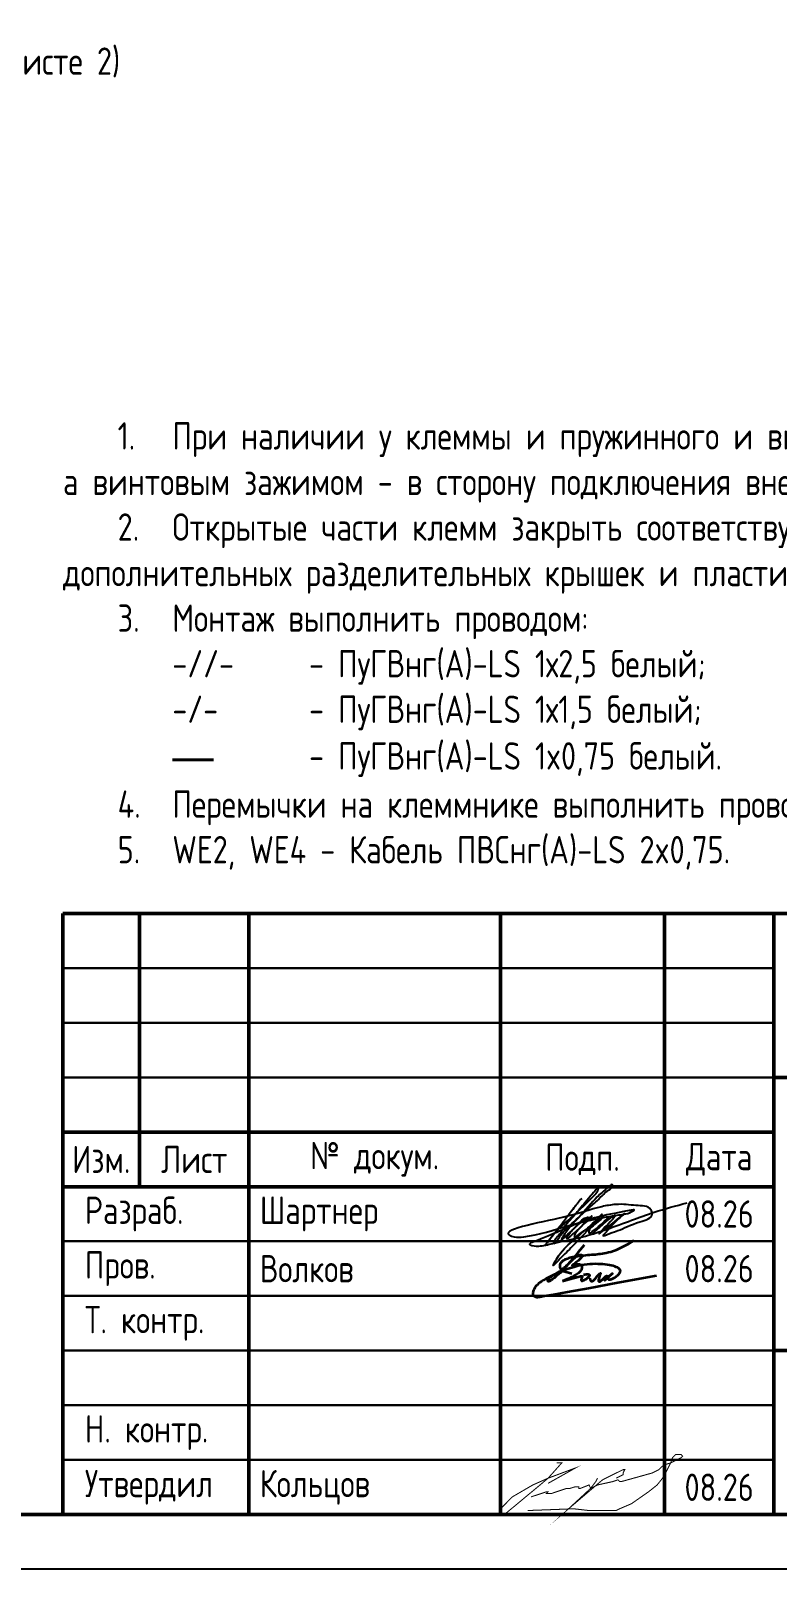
# Model space of a CAD drawing. Header units: millimetres. Extents: x -1050 to 7068, y 0 to 517.
# Drawn here: x 5984.2 to 6052.5, y 0 to 140.8 of the extents above; entities that cross this region are included whole.
import ezdxf

# ---------------------------------------------------------------- set-up
doc = ezdxf.new("R2010")
doc.units = ezdxf.units.MM
doc.styles.add('Gost_type_A', font='GOST_A.TTF')

# ---------------------------------------------------------------- blocks, each defined once
blk = doc.blocks.new('Штамп большой нижний')
at = {"lineweight": 50}
for points in [[(-185, 55), (-178, 55), (-178, 35), (-185, 35)], [(-178, 55), (-168, 55), (-168, 35), (-178, 35)], [(-168, 55), (-145, 55), (-145, 35), (-168, 35)], [(-145, 55), (-130, 55), (-130, 35), (-145, 35)], [(-130, 55), (-120, 55), (-120, 35), (-130, 35)], [(-120, 55), (0, 55), (0, 40), (-120, 40)], [(-120, 40), (-50, 40), (-50, 15), (-120, 15)], [(-185, 35), (-178, 35), (-178, 30), (-185, 30)], [(-178, 35), (-168, 35), (-168, 30), (-178, 30)], [(-168, 35), (-145, 35), (-145, 30), (-168, 30)], [(-145, 35), (-130, 35), (-130, 30), (-145, 30)], [(-130, 35), (-120, 35), (-120, 30), (-130, 30)], [(-185, 30), (-168, 30), (-168, 0), (-185, 0)], [(-168, 30), (-145, 30), (-145, 0), (-168, 0)], [(-145, 30), (-130, 30), (-130, 0), (-145, 0)], [(-130, 30), (-120, 30), (-120, 0), (-130, 0)], [(-120, 15), (-50, 15), (-50, 0), (-120, 0)]]:
    blk.add_lwpolyline(points, close=True, dxfattribs=at)
for points in [[(-185, 55), (-178, 55), (-178, 50), (-185, 50)], [(-178, 55), (-168, 55), (-168, 50), (-178, 50)], [(-168, 55), (-145, 55), (-145, 50), (-168, 50)], [(-145, 55), (-130, 55), (-130, 50), (-145, 50)], [(-130, 55), (-120, 55), (-120, 50), (-130, 50)], [(-185, 50), (-178, 50), (-178, 45), (-185, 45)], [(-178, 50), (-168, 50), (-168, 45), (-178, 45)], [(-168, 50), (-145, 50), (-145, 45), (-168, 45)], [(-145, 50), (-130, 50), (-130, 45), (-145, 45)], [(-130, 50), (-120, 50), (-120, 45), (-130, 45)], [(-185, 45), (-178, 45), (-178, 40), (-185, 40)], [(-178, 45), (-168, 45), (-168, 40), (-178, 40)], [(-168, 45), (-145, 45), (-145, 40), (-168, 40)], [(-145, 45), (-130, 45), (-130, 40), (-145, 40)], [(-130, 45), (-120, 45), (-120, 40), (-130, 40)], [(-185, 40), (-178, 40), (-178, 35), (-185, 35)], [(-178, 40), (-168, 40), (-168, 35), (-178, 35)], [(-168, 40), (-145, 40), (-145, 35), (-168, 35)], [(-145, 40), (-130, 40), (-130, 35), (-145, 35)], [(-130, 40), (-120, 40), (-120, 35), (-130, 35)], [(-185, 30), (-168, 30), (-168, 25), (-185, 25)], [(-168, 30), (-145, 30), (-145, 25), (-168, 25)], [(-145, 30), (-130, 30), (-130, 25), (-145, 25)], [(-130, 30), (-120, 30), (-120, 25), (-130, 25)], [(-185, 25), (-168, 25), (-168, 20), (-185, 20)], [(-168, 25), (-145, 25), (-145, 20), (-168, 20)], [(-145, 25), (-130, 25), (-130, 20), (-145, 20)], [(-130, 25), (-120, 25), (-120, 20), (-130, 20)], [(-185, 20), (-168, 20), (-168, 15), (-185, 15)], [(-168, 20), (-145, 20), (-145, 15), (-168, 15)], [(-145, 20), (-130, 20), (-130, 15), (-145, 15)], [(-130, 20), (-120, 20), (-120, 15), (-130, 15)], [(-185, 15), (-168, 15), (-168, 10), (-185, 10)], [(-168, 15), (-145, 15), (-145, 10), (-168, 10)], [(-145, 15), (-130, 15), (-130, 10), (-145, 10)], [(-130, 15), (-120, 15), (-120, 10), (-130, 10)], [(-185, 10), (-168, 10), (-168, 5), (-185, 5)], [(-168, 10), (-145, 10), (-145, 5), (-168, 5)], [(-145, 10), (-130, 10), (-130, 5), (-145, 5)], [(-130, 10), (-120, 10), (-120, 5), (-130, 5)], [(-185, 5), (-168, 5), (-168, 0), (-185, 0)], [(-168, 5), (-145, 5), (-145, 0), (-168, 0)], [(-145, 5), (-130, 5), (-130, 0), (-145, 0)], [(-130, 5), (-120, 5), (-120, 0), (-130, 0)]]:
    blk.add_lwpolyline(points, close=True)
at = {"char_height": 2.5, "style": 'Gost_type_A'}
for s, insert, width, attachment_point in [('№ докум.', (-156.5, 32.5), 23, 5), ('Подп.', (-137.5, 32.5), 15, 5), ('Дата', (-125, 32.5), 10, 5), ('Изм.', (-181.5, 32.5), 7, 5), ('Лист', (-173, 32.5), 10, 5), ('\\pxl0.8;Разраб.', (-185, 27.5), 17, 4), ('\\pxl0.8;Пров.', (-185, 22.5), 17, 4), ('\\pxl0.8;Т. контр.', (-185, 17.5), 17, 4), ('\\pxl0.8;Н. контр.', (-185, 7.5), 17, 4), ('\\pxl0.8;Утвердил', (-185, 2.5), 17, 4)]:
    blk.add_mtext(s, dxfattribs=dict(at, insert=insert, width=width, attachment_point=attachment_point))
blk = doc.blocks.new('Сотрудник 7_1')
at = {"lineweight": 35}
for points in [[(5.51, 4.62), (4.98, 3.97), (4.54, 3.43), (4.18, 3.01), (3.9, 2.68), (3.67, 2.43), (3.49, 2.24), (3.34, 2.09), (3.21, 1.97), (3.08, 1.86), (2.97, 1.76), (2.86, 1.67), (2.76, 1.6), (2.67, 1.53), (2.59, 1.47), (2.52, 1.42), (2.45, 1.38), (2.4, 1.35), (2.35, 1.33), (2.31, 1.31), (2.28, 1.3), (2.25, 1.3), (2.23, 1.3), (2.21, 1.31), (2.2, 1.31), (2.19, 1.33), (2.18, 1.34), (2.18, 1.36), (2.18, 1.38), (2.18, 1.4), (2.19, 1.42), (2.2, 1.45), (2.22, 1.48), (2.25, 1.51), (2.28, 1.55), (2.32, 1.59), (2.36, 1.63), (2.42, 1.67), (2.49, 1.72), (2.56, 1.78), (2.65, 1.84), (2.75, 1.9), (2.87, 1.97), (2.99, 2.04), (3.12, 2.12), (3.25, 2.21), (3.39, 2.3), (3.53, 2.41), (3.67, 2.52), (3.81, 2.64), (3.94, 2.77), (4.07, 2.9), (4.2, 3.03), (4.32, 3.15), (4.44, 3.27), (4.55, 3.37), (4.65, 3.46), (4.74, 3.54), (4.82, 3.6), (4.9, 3.64), (4.97, 3.68), (5.03, 3.7), (5.08, 3.72), (5.13, 3.73), (5.17, 3.73), (5.21, 3.73), (5.24, 3.73), (5.26, 3.73), (5.28, 3.72), (5.3, 3.71), (5.31, 3.7), (5.32, 3.68), (5.33, 3.66), (5.33, 3.64), (5.32, 3.61), (5.32, 3.58), (5.3, 3.54), (5.28, 3.5), (5.25, 3.46), (5.21, 3.41), (5.16, 3.36), (5.1, 3.3), (5.03, 3.23), (4.96, 3.17), (4.88, 3.1), (4.8, 3.04), (4.72, 2.98), (4.65, 2.92), (4.59, 2.87), (4.53, 2.83), (4.49, 2.8), (4.46, 2.77), (4.43, 2.76), (4.42, 2.75), (4.42, 2.74), (4.43, 2.75), (4.45, 2.75), (4.49, 2.76), (4.53, 2.78), (4.58, 2.8), (4.64, 2.82), (4.7, 2.84), (4.76, 2.85), (4.83, 2.86), (4.89, 2.87), (4.95, 2.88), (5.01, 2.87), (5.06, 2.87), (5.11, 2.85), (5.15, 2.84), (5.19, 2.81), (5.22, 2.78), (5.25, 2.75), (5.27, 2.72), (5.29, 2.68), (5.3, 2.63), (5.3, 2.59), (5.3, 2.54), (5.29, 2.49), (5.27, 2.44), (5.26, 2.38), (5.23, 2.33), (5.2, 2.28), (5.17, 2.22), (5.12, 2.17), (5.07, 2.11), (5, 2.05), (4.92, 1.99), (4.83, 1.93), (4.73, 1.86), (4.6, 1.79), (4.47, 1.72), (4.31, 1.65), (4.15, 1.57), (3.96, 1.49), (3.76, 1.41), (3.54, 1.32)], [(4.39, 2), (4.09, 2.07), (3.85, 2.15), (3.67, 2.21), (3.55, 2.27), (3.46, 2.33), (3.4, 2.39), (3.37, 2.44), (3.35, 2.5), (3.33, 2.55), (3.32, 2.61), (3.31, 2.66), (3.31, 2.72), (3.31, 2.77), (3.32, 2.83), (3.34, 2.89), (3.36, 2.94), (3.39, 2.99), (3.43, 3.05), (3.48, 3.1), (3.54, 3.15), (3.6, 3.2), (3.67, 3.24), (3.74, 3.29), (3.82, 3.33), (3.91, 3.37), (4.01, 3.4), (4.11, 3.44), (4.22, 3.47), (4.34, 3.5), (4.47, 3.53), (4.62, 3.56), (4.77, 3.58), (4.93, 3.61), (5.11, 3.63), (5.29, 3.65), (5.48, 3.67), (5.67, 3.69), (5.85, 3.71), (6.04, 3.72), (6.21, 3.74), (6.38, 3.76), (6.55, 3.77), (6.71, 3.79), (6.86, 3.81), (7.02, 3.83), (7.19, 3.86), (7.36, 3.89), (7.54, 3.92), (7.74, 3.96), (7.95, 4.01), (8.19, 4.09), (8.47, 4.19), (8.78, 4.33), (9.15, 4.51), (9.57, 4.74), (10.05, 5.03)], [(6.04, 1.58), (6.05, 1.53), (6.06, 1.49), (6.06, 1.46), (6.07, 1.43), (6.09, 1.4), (6.1, 1.38), (6.12, 1.36), (6.14, 1.35), (6.16, 1.33), (6.19, 1.33), (6.22, 1.33), (6.25, 1.33), (6.28, 1.33), (6.31, 1.34), (6.34, 1.36), (6.37, 1.38), (6.4, 1.4), (6.43, 1.43), (6.46, 1.46), (6.49, 1.5), (6.52, 1.53), (6.55, 1.57), (6.58, 1.62), (6.62, 1.66), (6.65, 1.71), (6.69, 1.75), (6.73, 1.8), (6.78, 1.84), (6.82, 1.88), (6.85, 1.92), (6.89, 1.95), (6.92, 1.98), (6.95, 2.01), (6.97, 2.03), (6.98, 2.05), (7, 2.06), (7, 2.06), (7.01, 2.06), (7.01, 2.05), (7, 2.03), (7, 2), (6.99, 1.96), (6.97, 1.93), (6.96, 1.88), (6.94, 1.83), (6.93, 1.79), (6.91, 1.74), (6.9, 1.69), (6.89, 1.64), (6.88, 1.6), (6.87, 1.56), (6.86, 1.53), (6.85, 1.49), (6.84, 1.46), (6.84, 1.43), (6.84, 1.41), (6.84, 1.38), (6.84, 1.36), (6.84, 1.35), (6.84, 1.33), (6.84, 1.32), (6.85, 1.31), (6.86, 1.3), (6.86, 1.29), (6.87, 1.29), (6.88, 1.28), (6.89, 1.28), (6.9, 1.27), (6.91, 1.27), (6.92, 1.27), (6.93, 1.28), (6.95, 1.28), (6.96, 1.29), (6.97, 1.29), (6.98, 1.3), (7, 1.32), (7.03, 1.34), (7.06, 1.37), (7.1, 1.41), (7.15, 1.45), (7.21, 1.5), (7.27, 1.56), (7.34, 1.62), (7.41, 1.68), (7.48, 1.73), (7.54, 1.77), (7.58, 1.79), (7.6, 1.79), (7.61, 1.77), (7.59, 1.72), (7.57, 1.67), (7.54, 1.61), (7.5, 1.54), (7.46, 1.48), (7.43, 1.43), (7.41, 1.4), (7.4, 1.38), (7.41, 1.38), (7.42, 1.4), (7.45, 1.43), (7.49, 1.48), (7.54, 1.53), (7.6, 1.59), (7.66, 1.66), (7.73, 1.72), (7.81, 1.79), (7.88, 1.85), (7.95, 1.9), (8.01, 1.95), (8.06, 1.99), (8.09, 2.01), (8.11, 2.02), (8.1, 2.02), (8.07, 1.99), (8.03, 1.96), (7.98, 1.91), (7.92, 1.86), (7.87, 1.81), (7.81, 1.76), (7.76, 1.71), (7.73, 1.67), (7.7, 1.64), (7.68, 1.61), (7.67, 1.58), (7.67, 1.56), (7.67, 1.54), (7.68, 1.53), (7.7, 1.51), (7.71, 1.5), (7.73, 1.49), (7.75, 1.48), (7.77, 1.48), (7.8, 1.47), (7.83, 1.47), (7.87, 1.48), (7.91, 1.48), (7.96, 1.5), (8.01, 1.51), (8.07, 1.53), (8.13, 1.55), (8.19, 1.58), (8.26, 1.62), (8.33, 1.66), (8.4, 1.71), (8.48, 1.76), (8.55, 1.82), (8.63, 1.89), (8.69, 1.95), (8.75, 2.02), (8.79, 2.1), (8.82, 2.17), (8.83, 2.24), (8.81, 2.31), (8.78, 2.37), (8.72, 2.44), (8.65, 2.5), (8.56, 2.56), (8.44, 2.61), (8.31, 2.66), (8.17, 2.71), (8, 2.75), (7.83, 2.78), (7.64, 2.81), (7.44, 2.84), (7.22, 2.86), (7, 2.88), (6.77, 2.88), (6.53, 2.89), (6.29, 2.88), (6.04, 2.87), (5.79, 2.84), (5.52, 2.81), (5.25, 2.77), (4.97, 2.71), (4.68, 2.64), (4.38, 2.55), (4.06, 2.44), (3.74, 2.32), (3.42, 2.2), (3.11, 2.06), (2.8, 1.92), (2.51, 1.78), (2.25, 1.65), (2.01, 1.52), (1.8, 1.4), (1.62, 1.29), (1.47, 1.18), (1.35, 1.09), (1.24, 0.99), (1.15, 0.91), (1.08, 0.82), (1.02, 0.74), (0.97, 0.65), (0.93, 0.57), (0.89, 0.49), (0.86, 0.41), (0.84, 0.34), (0.83, 0.27), (0.82, 0.21), (0.82, 0.15), (0.83, 0.11), (0.84, 0.07), (0.85, 0.04), (0.87, 0.01), (0.89, -0.01), (0.91, -0.03), (0.94, -0.05), (0.97, -0.07), (1, -0.08), (1.03, -0.1), (1.07, -0.11), (1.1, -0.12), (1.13, -0.13), (1.17, -0.14), (1.2, -0.15), (1.24, -0.15), (1.29, -0.15), (1.47, -0.12), (1.9, -0.04), (2.7, 0.1), (3.99, 0.34), (5.91, 0.69), (8.58, 1.18), (12.12, 1.82)], [(3.54, 1.32), (4.17, 1.5), (4.63, 1.63), (4.96, 1.71), (5.17, 1.76), (5.28, 1.77), (5.33, 1.76), (5.34, 1.73), (5.32, 1.7), (5.3, 1.66), (5.28, 1.62), (5.27, 1.58), (5.26, 1.55), (5.25, 1.51), (5.24, 1.48), (5.24, 1.45), (5.24, 1.42), (5.24, 1.4), (5.25, 1.39), (5.26, 1.37), (5.27, 1.36), (5.29, 1.36), (5.31, 1.36), (5.33, 1.36), (5.35, 1.36), (5.39, 1.37), (5.42, 1.38), (5.46, 1.4), (5.49, 1.41), (5.54, 1.43), (5.58, 1.45), (5.62, 1.48), (5.67, 1.51), (5.72, 1.54), (5.76, 1.57), (5.81, 1.61), (5.85, 1.64), (5.89, 1.68), (5.93, 1.72), (5.96, 1.75), (5.99, 1.78), (6, 1.81), (6.02, 1.83), (6.02, 1.86), (6.01, 1.87), (6, 1.89), (5.98, 1.9), (5.95, 1.91), (5.91, 1.92), (5.87, 1.92), (5.81, 1.92), (5.75, 1.92), (5.69, 1.92), (5.63, 1.91), (5.57, 1.9), (5.51, 1.89), (5.46, 1.88)]]:
    blk.add_lwpolyline(points, dxfattribs=at)

msp = doc.modelspace()

# ---------------------------------------------------------------- linework, layer by layer
msp.add_lwpolyline([(6177.19, 420), (6177.19, 0), (5880.19, 0), (5880.19, 420)], close=True)
at = {"lineweight": 50}
msp.add_lwpolyline([(6172.19, 415), (6172.19, 5), (5900.19, 5), (5900.19, 415)], close=True, dxfattribs=at)
at = {"const_width": 0.0934}
for points in [[(6029.99, 6.62), (6030.93, 6.93), (6031.4, 7.09), (6031.55, 7.09), (6031.4, 6.93), (6031.55, 6.93), (6031.86, 6.93), (6033.26, 7.4), (6033.57, 7.4), (6034.04, 7.55), (6034.35, 7.55), (6034.35, 7.4), (6034.51, 7.4), (6035.29, 7.71), (6035.44, 7.4), (6036.07, 7.71), (6037.47, 8.02), (6037.93, 8.18), (6038.09, 8.02), (6038.25, 8.02), (6041.05, 8.8), (6041.67, 9.11), (6041.98, 9.42), (6042.29, 9.58), (6042.76, 9.73), (6043.38, 10.04), (6043.7, 10.2), (6043.85, 10.35), (6043.7, 10.51), (6043.38, 10.51), (6043.23, 10.51), (6042.92, 10.2), (6042.76, 9.73), (6042.14, 8.49), (6041.52, 7.71), (6040.74, 7.09), (6039.18, 6), (6038.09, 5.53), (6037.78, 5.37), (6035.29, 5.37), (6033.89, 5.53), (6029.68, 5.37)], [(6032.33, 9.73), (6032.8, 9.73), (6031.55, 8.33), (6030.62, 7.55), (6028.67, 5.93), (6027.55, 5), (6027.19, 5), (6027.19, 5.22), (6027.35, 5.68), (6028.28, 6.62), (6030.15, 7.71), (6031.55, 8.33), (6034.04, 9.26), (6031.55, 7.86)], [(6036.07, 8.33), (6035.91, 8.02), (6035.44, 7.4), (6033.42, 5.53), (6036.53, 8.18), (6038.4, 9.11), (6038.56, 9.11), (6038.4, 8.8), (6038.4, 8.64), (6037.78, 8.33)]]:
    msp.add_lwpolyline(points, dxfattribs=at)
msp.add_spline([(6034.62, 33.93), (6034.24, 33.48), (6034.05, 33.24), (6033.91, 33.06), (6033.47, 32.47), (6033.36, 32.32), (6032.12, 30.71), (6031.26, 29.63), (6032.32, 30.94), (6033.29, 31.85), (6034.51, 32.96), (6035.24, 33.68), (6035.93, 34.37), (6036.11, 34.63), (6036.15, 34.82), (6035.46, 34.18), (6034.32, 32.83), (6034.1, 32.55), (6033.04, 31.32), (6032.42, 30.43), (6032.08, 29.91), (6032.08, 29.82), (6032.38, 30.11), (6033.01, 30.92), (6033.76, 31.67), (6034.8, 32.61), (6035.32, 33.08), (6036.26, 33.94), (6037.07, 34.68), (6037.44, 35.05), (6037.44, 35.17), (6037.11, 35.01), (6036.04, 34.06), (6034.35, 32.19), (6033.09, 30.7), (6032.77, 30.18), (6033.97, 31.24), (6035.06, 32.13), (6035.19, 32.2), (6035.26, 32.08), (6035.11, 31.85), (6034.08, 30.9), (6033.55, 30.43), (6033.34, 30.26), (6033.27, 30.26), (6033.35, 30.5), (6033.99, 31.23), (6034.21, 31.46), (6035.16, 32.2), (6035.21, 32.2), (6035.21, 31.92), (6035.45, 32.16), (6034.16, 30.87), (6033.95, 30.45), (6033.95, 30.34), (6034.17, 30.46), (6035.31, 31.33), (6036.4, 32.42), (6033.64, 29.4), (6032.49, 28.25), (6032.02, 27.79), (6032.31, 28.37), (6033.73, 29.96), (6035.29, 31.29), (6036.57, 32.21), (6035.66, 31.41), (6035.27, 30.92), (6035.27, 30.77), (6035.59, 30.89), (6037.03, 32.18), (6035.61, 30.66), (6037.24, 32.11), (6037.74, 32.4), (6037.46, 32.04), (6036.21, 30.69), (6038.55, 32.55), (6037.49, 31.57), (6036.65, 30.63), (6036.57, 30.55), (6037.17, 30.71), (6037.92, 30.98), (6039.94, 31.79), (6041.07, 32.5), (6040.95, 32.89), (6039.58, 33.28), (6038.7, 33.37), (6037.74, 33.37), (6036.45, 33.17), (6032.99, 32.21), (6028.21, 30.48), (6028.44, 30.41), (6029.32, 30.41), (6033.45, 31.44), (6038.01, 32.41), (6039.33, 32.78), (6039.42, 32.84), (6038.96, 32.81), (6034.33, 31.67), (6030.23, 29.95), (6029.86, 29.75), (6030.46, 29.56), (6030.69, 29.56), (6031.99, 29.81), (6034.96, 30.48), (6036.93, 31.11), (6039.18, 31.93), (6041.24, 32.66), (6044.25, 33.52)], degree=3)

# ---------------------------------------------------------------- block references
for name, p in [('Штамп большой нижний', (6172.19, 5)), ('Сотрудник 7_1', (6029.33, 25.04))]:
    msp.add_blockref(name, p)

# ---------------------------------------------------------------- texts
at = {"char_height": 2.5, "style": 'Gost_type_A'}
for s, insert, width, attachment_point in [('Левая боковина 2 секции (продолжение на листе 2)', (5958.76, 137.64), 90, 5), ('\\pxi2,ql,t4;1.^IПри наличии у клеммы и пружинного и винтового зажима, установить пружинным зажимом в сторону внутреннего монтажа шкафа, а винтовым зажимом - в сторону подключения внешних кабелей.\\P2.^IОткрытые части клемм закрыть соответствующими концевыми крышками. На данной схеме показаны только места установок дополнительных разделительных крышек и пластин (в зависимости от типа клемм).\\P{\\A1;3.^IМонтаж выполнить проводом:\\P\\pi0,l4,q*,t4,9;-//-^I- ПуГВнг(А)-LS 1х2,5 белый;\\P\\pi2.42857,l1.57143,ql,t1.57143,9;-/-  ^I- ПуГВнг(А)-LS 1х1,5 белый; \\P\\pi-5,l9,q*,t9;\\fArial|b0|i0|c0|p34;\\H1.08333x;―^I\\fGOST type A|b0|i0|c204|p34;\\H0.92308x;- ПуГВнг(А)-LS 1x0,75 белый.\\A0;\\fMS Shell Dlg 2|b0|i0|c204|p0;\\H0.70834x;\\P\\pi2,l0,ql,t4;\\A1;\\fGOST type A|b0|i0|c204|p34;\\H1.41176x;4.^IПеремычки на клеммнике выполнить проводом ПуГВнг(А)-LS 1х1,5 белый;\\P5.^IWE2, \\H1x;WE4\\H1x; - Кабель ПВСнг(А)-LS 2x0,75.}', (5987.19, 64), 183, 7), ('Шартнер', (6005.19, 32.5), 22, 4), ('08.26', (6047.19, 32.5), 10, 5), ('Волков', (6005.19, 27.5), 22, 4), ('08.26', (6047.19, 27.5), 10, 5), ('Кольцов', (6005.19, 7.5), 22, 4), ('08.26', (6047.19, 7.5), 10, 5)]:
    msp.add_mtext(s, dxfattribs=dict(at, insert=insert, width=width, attachment_point=attachment_point))

doc.saveas('drawing.dxf')
